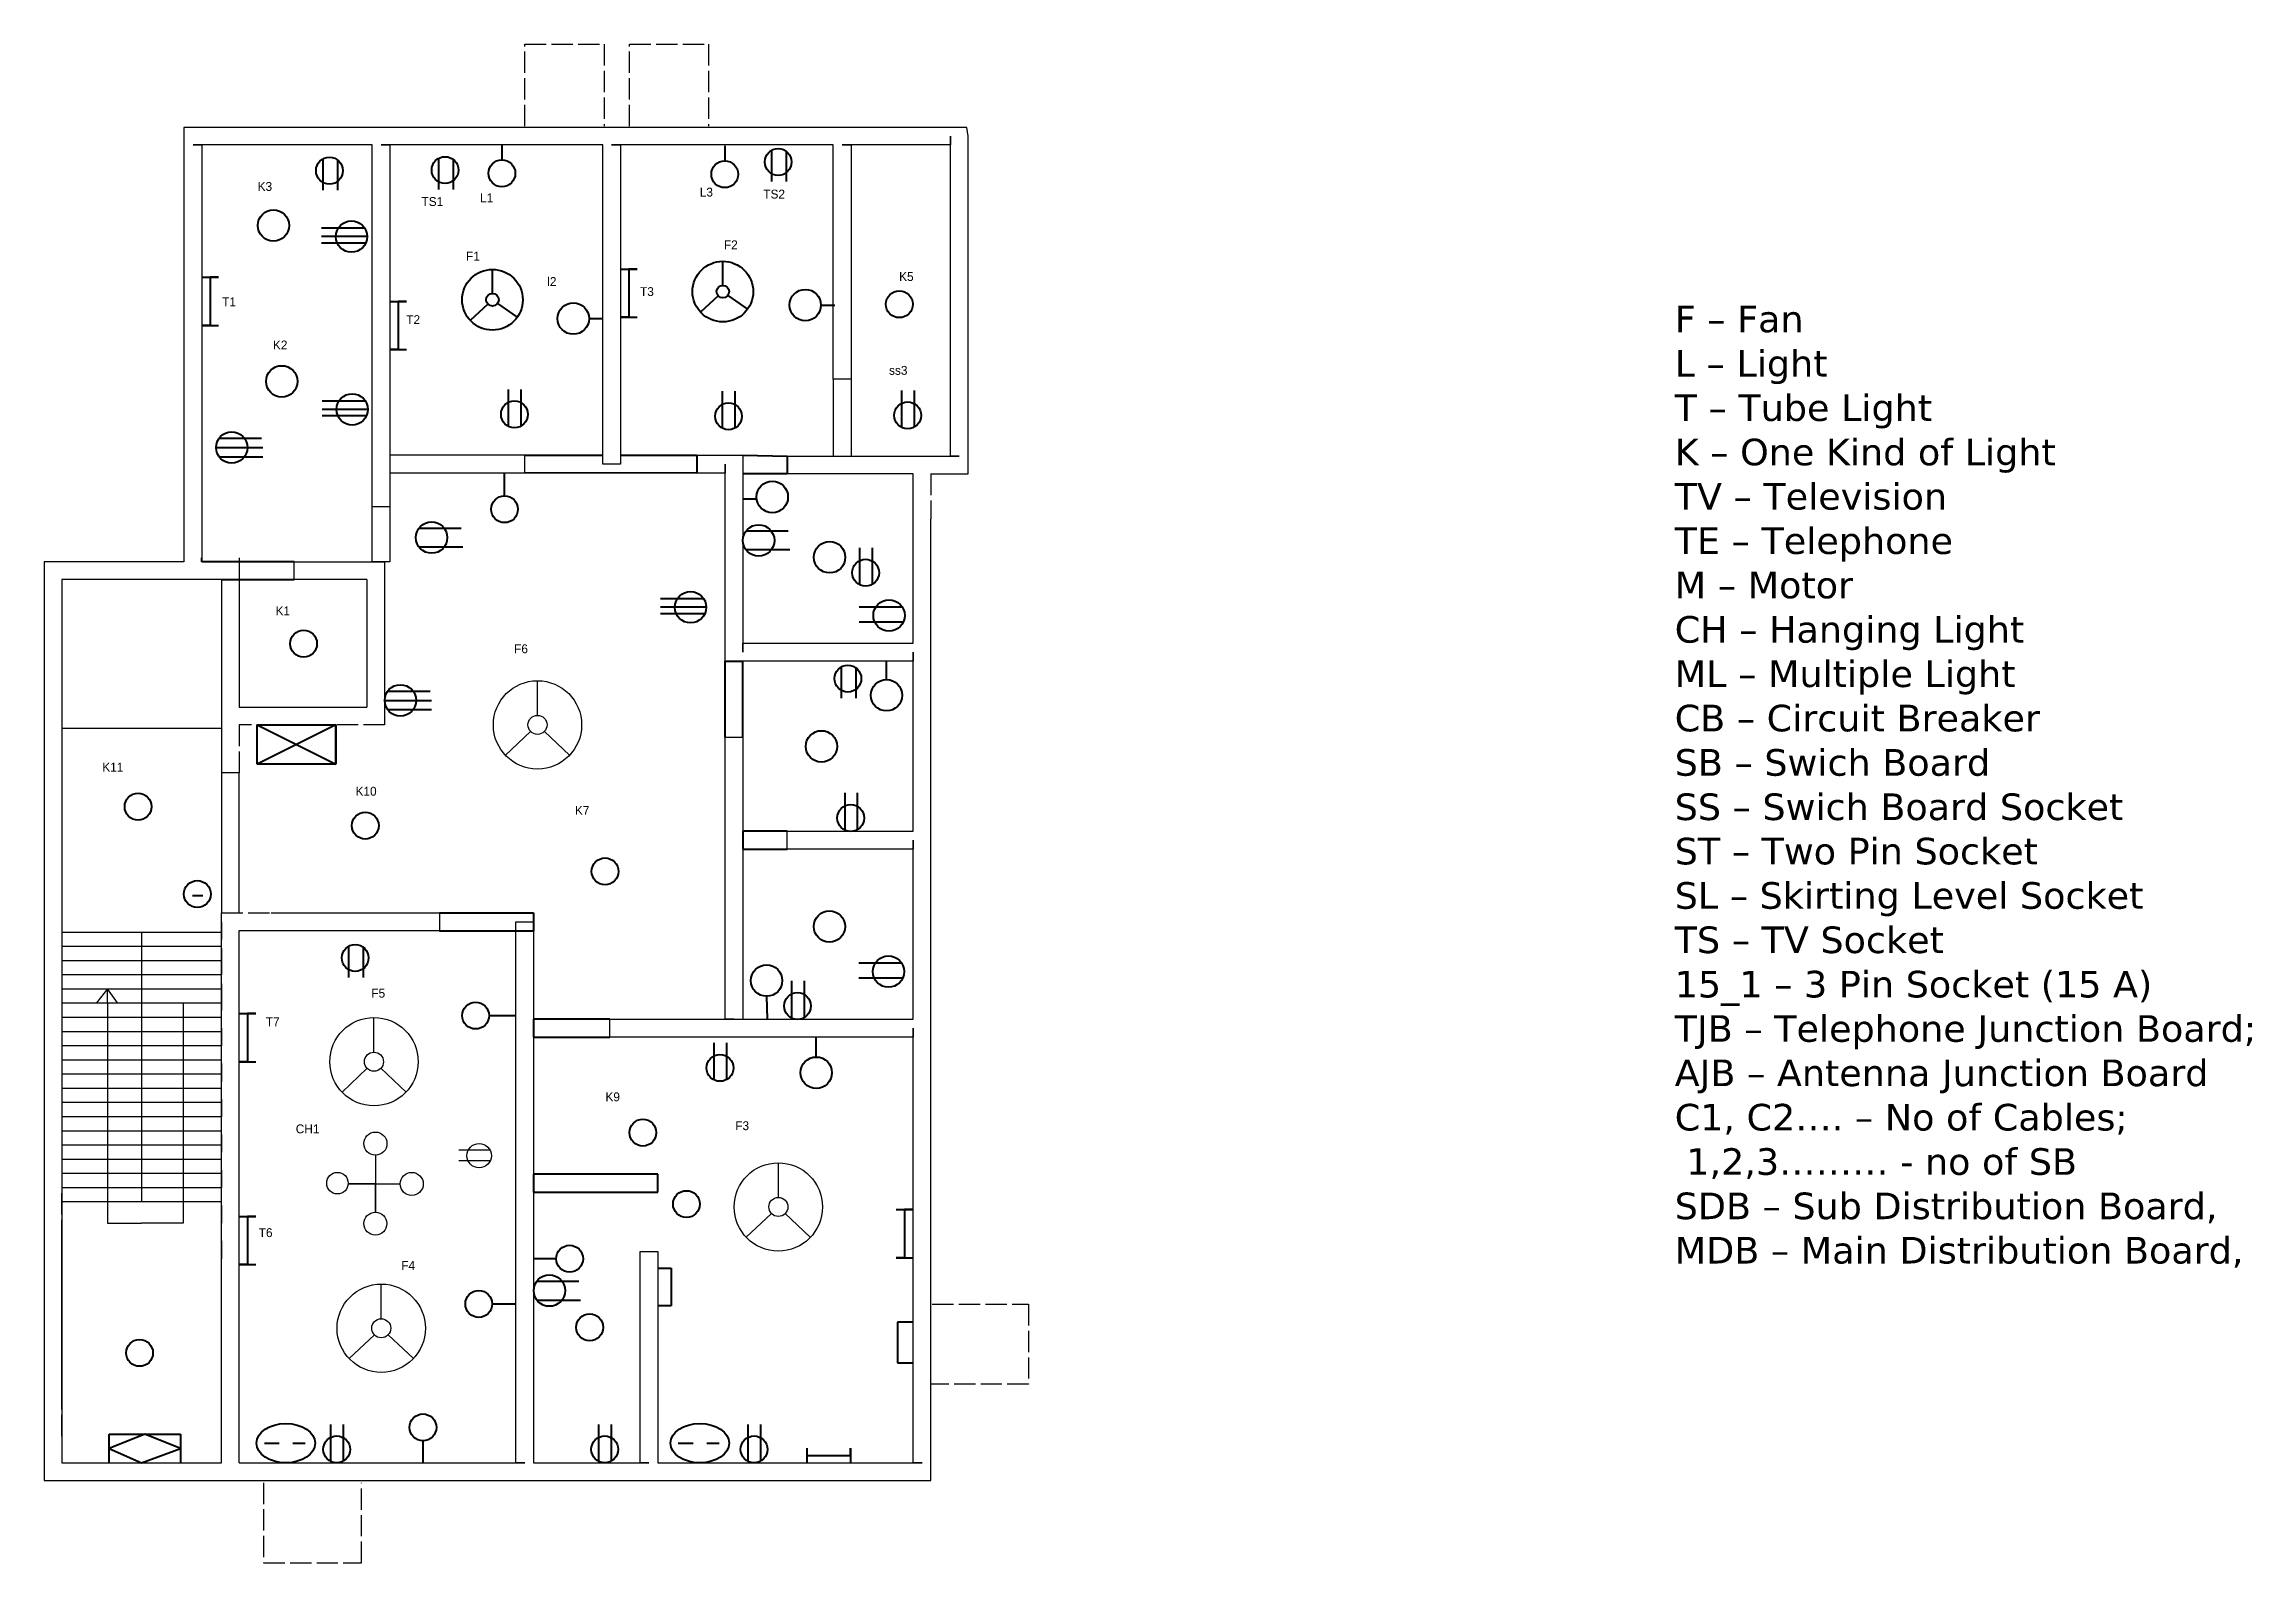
# Model space of a CAD drawing. Header units: inches. Extents: x -19 to 1226, y -1 to 855.
import ezdxf

# ---------------------------------------------------------------- set-up
doc = ezdxf.new("R2010")
doc.units = ezdxf.units.IN
doc.header["$MEASUREMENT"] = 0
doc.linetypes.add('ACAD_ISO02W100', pattern=[15, 12, -3])
doc.layers.add('Layer1', color=7, linetype='ACAD_ISO02W100')
doc.layers.add('Layer2', color=7, linetype='Continuous', lineweight=40)

msp = doc.modelspace()

# ---------------------------------------------------------------- linework, layer by layer
at = {"linetype": 'ACAD_ISO02W100'}
for p, q in [((252.4, 809.1), (252.4, 855.3)), ((252.4, 855.3), (297, 855.3)), ((297, 855.3), (297, 809.1)), ((311.4, 809.1), (311.4, 855.3)), ((311.4, 855.3), (356, 855.3)), ((356, 855.3), (356, 809.1)), ((482.1, 144.9), (536.4, 144.9)), ((536.4, 144.9), (536.4, 99.7)), ((536.4, 99.7), (481.1, 99.7)), ((105, 44.2), (105, -1)), ((160.3, -1), (160.3, 44.2)), ((105, -1), (160.3, -1))]:
    msp.add_line(p, q, dxfattribs=at)
for p, q in [((-8.7, 354.7), (81.3, 354.7)), ((36.3, 354.7), (36.3, 202.7)), ((-8.7, 346.7), (81.3, 346.7)), ((-8.7, 338.7), (81.3, 338.7)), ((-8.7, 330.7), (81.3, 330.7)), ((-8.7, 322.7), (81.3, 322.7)), ((-8.7, 314.7), (81.3, 314.7)), ((10.7, 315), (10.7, 315)), ((17, 322.7), (10.9, 314.7)), ((17, 314.7), (17, 322.7)), ((22.7, 314.7), (17, 322.7)), ((17, 314.7), (17, 190.5)), ((17, 314.7), (22.7, 314.7)), ((59.7, 314.7), (59.7, 190.5)), ((-8.7, 306.7), (81.3, 306.7)), ((-8.7, 298.7), (81.3, 298.7)), ((-8.7, 290.7), (81.3, 290.7)), ((-8.7, 282.7), (81.3, 282.7)), ((-8.7, 274.7), (81.3, 274.7)), ((-8.7, 266.7), (81.3, 266.7)), ((-8.7, 258.7), (81.3, 258.7)), ((-8.7, 250.7), (81.3, 250.7)), ((-8.7, 242.7), (81.3, 242.7)), ((-8.7, 234.7), (81.3, 234.7)), ((-8.7, 226.7), (81.3, 226.7)), ((-8.7, 218.7), (81.3, 218.7)), ((-8.7, 210.7), (81.3, 210.7)), ((-8.7, 202.7), (81.3, 202.7)), ((17, 190.5), (36.3, 190.5)), ((59.7, 190.5), (36.3, 190.5))]:
    msp.add_line(p, q)
at = {"layer": 'Defpoints'}
for p, q in [((426.3, 666.5), (426.3, 623)), ((252.3, 623.6), (176.3, 623.6)), ((176.3, 623.6), (176.3, 613.6)), ((252.3, 618.6), (252.3, 623.6)), ((426.3, 623), (437.1, 623)), ((176.3, 613.6), (252.3, 613.6)), ((252.3, 613.6), (252.3, 618.6)), ((301.3, 618.5), (300.3, 618.5)), ((166.3, 563.5), (166.3, 594.5)), ((176.3, 594.5), (176.3, 563.5)), ((176.3, 563.5), (166.3, 563.5)), ((259.5, 476.8), (259.5, 496.3)), ((255.6, 467.8), (241.4, 454.4)), ((241.4, 454.4), (255.6, 467.8)), ((263.4, 467.8), (277.6, 454.4)), ((81.3, 444.5), (81.3, 365.5)), ((91.3, 365.5), (91.3, 444.5)), ((81.3, 365.5), (91.3, 365.5)), ((167.3, 286.9), (167.3, 306.4)), ((163.4, 277.9), (149.3, 264.5)), ((149.3, 264.5), (163.4, 277.9)), ((171.2, 277.9), (185.4, 264.5)), ((168.1, 228.9), (168.1, 196.7)), ((232.7, 231.8), (215.1, 231.8)), ((232.9, 225.7), (215.1, 225.7)), ((395.3, 205.1), (395.3, 224.5)), ((168.1, 212.8), (152.7, 212.8)), ((152.7, 212.8), (168.1, 212.8)), ((168.1, 196.7), (168.1, 212.8)), ((168.1, 212.8), (182.1, 212.8)), ((391.4, 196), (377.2, 182.6)), ((377.2, 182.6), (391.4, 196)), ((399.2, 196), (413.3, 182.6)), ((171.4, 136.7), (171.4, 156.1)), ((167.5, 127.6), (153.3, 114.2)), ((153.3, 114.2), (167.5, 127.6)), ((175.3, 127.6), (189.5, 114.2))]:
    msp.add_line(p, q, dxfattribs=at)
at = {"layer": 'Defpoints', "linetype": 'ByBlock'}
msp.add_line((436.3, 666.5), (436.3, 623), dxfattribs=at)
at = {"layer": 'Defpoints'}
for centre, radius in [((259.5, 471.5), 24.9), ((259.5, 471.5), 5.37), ((167.3, 281.6), 24.9), ((167.3, 281.6), 5.37), ((168.1, 235.4), 6.53), ((226.6, 228.6), 6.89), ((395.3, 199.7), 24.9), ((146.7, 213.1), 6.05), ((188.6, 212.7), 6.49), ((395.3, 199.7), 5.37), ((168.1, 190.3), 6.45), ((171.4, 131.3), 24.9), ((171.4, 131.3), 5.37)]:
    msp.add_circle(centre, radius, dxfattribs=at)
at = {"layer": 'Layer1'}
for p, q in [((65.1, 808.4), (60.1, 808.4)), ((65.3, 798.5), (70.3, 798.5)), ((171.3, 798.5), (176.3, 798.5)), ((301.3, 798.5), (306.3, 798.5)), ((431.3, 798.5), (436.3, 798.5)), ((492.3, 803.5), (492.3, 798.5)), ((502.3, 803.5), (501.5, 808.4)), ((436.3, 666.5), (426.3, 666.5)), ((349.3, 613.5), (349.3, 623.5)), ((370.3, 623.5), (375.3, 623.5)), ((400.3, 613), (400.3, 623)), ((497.3, 623), (492.3, 623)), ((306.3, 618.5), (296.3, 618.5)), ((365.3, 618.5), (365.3, 613.5)), ((481.3, 613), (481.3, 587.6)), ((497.3, 613), (502.3, 613)), ((176.3, 594.5), (166.3, 594.5)), ((-13.7, 563.5), (-18.7, 563.5)), ((60.1, 567.9), (60.1, 563.5)), ((122.3, 558.5), (122.3, 563.5)), ((168.3, 563.5), (173.3, 563.5)), ((122.3, 553.5), (122.3, 558.5)), ((375.3, 512.5), (375.3, 517.5)), ((471.3, 512.5), (471.3, 507.5)), ((370.3, 507.5), (365.3, 507.5)), ((173.3, 476.5), (173.3, 471.5)), ((173.3, 471.5), (91.3, 471.5)), ((91.3, 471.5), (91.3, 444.5)), ((365.3, 464.5), (375.3, 464.5)), ((91.3, 444.5), (81.3, 444.5)), ((400.3, 401.5), (400.3, 411.5)), ((471.3, 406.5), (471.3, 401.5)), ((81.3, 360.5), (81.3, 365.5)), ((81.3, 365.5), (109.3, 365.5)), ((204.3, 365.5), (204.3, 355.5)), ((-8.7, 360.5), (-8.7, 355.5)), ((-8.7, 350.5), (-8.7, 345.5)), ((-8.7, 350.5), (-8.7, 340.5)), ((81.3, 360.5), (81.3, 350.5)), ((81.3, 355.5), (81.3, 350.5)), ((247.3, 360.5), (257.3, 360.5)), ((-8.7, 340.5), (-8.7, 335.5)), ((81.3, 345.5), (81.3, 340.5)), ((81.3, 340.5), (81.3, 330.5)), ((-8.7, 330.5), (-8.7, 325.5)), ((-8.7, 330.5), (-8.7, 320.5)), ((81.3, 335.5), (81.3, 330.5)), ((81.3, 325.5), (81.3, 320.5)), ((81.3, 320.5), (81.3, 310.5)), ((-8.7, 310.5), (-8.7, 300.5)), ((81.3, 300.5), (81.3, 290.5)), ((300.3, 295.5), (300.3, 305.5)), ((370.3, 305.5), (365.3, 305.5)), ((370.3, 305.5), (441.3, 305.5)), ((471.3, 300.5), (471.3, 295.5)), ((-8.7, 290.5), (-8.7, 280.5)), ((81.3, 280.5), (81.3, 270.5)), ((-8.7, 270.5), (-8.7, 260.5)), ((-8.7, 250.5), (-8.7, 240.5)), ((81.3, 260.5), (81.3, 250.5)), ((81.3, 240.5), (81.3, 230.5)), ((-8.7, 230.5), (-8.7, 220.5)), ((81.3, 220.5), (81.3, 210.5)), ((-8.7, 210.5), (-8.7, 90.5)), ((-8.7, 90.5), (-8.7, 210.5)), ((-8.7, 210.5), (-8.7, 200.5)), ((81.3, 200.5), (81.3, 190.5)), ((-8.7, 190.5), (-8.7, 70.5)), ((-8.7, 70.5), (-8.7, 190.5)), ((-8.7, 190.5), (-8.7, 180.5)), ((81.3, 180.5), (81.3, 170.5)), ((317.3, 174.5), (327.3, 174.5)), ((-18.7, 50.5), (-18.7, 45.5)), ((252.3, 55.5), (247.3, 55.5)), ((322.3, 55.5), (317.3, 55.5)), ((476.3, 55.5), (471.3, 55.5)), ((476.3, 45.5), (481.3, 45.5))]:
    msp.add_line(p, q, dxfattribs=at)
at = {"layer": 'Layer1', "linetype": 'ByBlock'}
for p, q in [((60.1, 808.4), (60.1, 567.9)), ((501.5, 808.4), (65.1, 808.4)), ((296.3, 798.5), (171.3, 798.5)), ((502.3, 613), (502.3, 803.5)), ((349.3, 623.5), (370.3, 623.5)), ((375.3, 623.5), (375.3, 552.5)), ((400.3, 623), (497.3, 623)), ((365.3, 613.5), (349.3, 613.5)), ((365.3, 507.5), (365.3, 618.5)), ((471.3, 613), (400.3, 613)), ((471.3, 517.5), (471.3, 613)), ((481.3, 613), (497.3, 613)), ((481.3, 45.5), (481.3, 587.6)), ((-18.7, 563.5), (-18.7, 50.5)), ((60.1, 563.5), (-13.7, 563.5)), ((375.3, 552.5), (375.3, 512.5)), ((375.3, 517.5), (471.3, 517.5)), ((471.3, 411.5), (471.3, 512.5)), ((471.3, 507.5), (370.3, 507.5)), ((365.3, 305.5), (365.3, 464.5)), ((375.3, 464.5), (375.3, 305.5)), ((400.3, 411.5), (471.3, 411.5)), ((471.3, 401.5), (400.3, 401.5)), ((471.3, 305.5), (471.3, 406.5)), ((109.3, 365.5), (204.3, 365.5)), ((81.3, 55.5), (81.3, 360.5)), ((91.3, 55.5), (91.3, 355.5)), ((91.3, 355.5), (204.3, 355.5)), ((247.3, 55.5), (247.3, 360.5)), ((257.3, 360.5), (257.3, 55.5)), ((300.3, 305.5), (370.3, 305.5)), ((375.3, 305.5), (471.3, 305.5)), ((471.3, 55.5), (471.3, 300.5)), ((471.3, 295.5), (300.3, 295.5)), ((317.3, 55.5), (317.3, 174.5)), ((327.3, 174.5), (327.3, 55.5)), ((-8.7, 55.5), (81.3, 55.5)), ((91.3, 55.5), (252.3, 55.5)), ((257.3, 55.5), (322.3, 55.5)), ((327.3, 55.5), (476.3, 55.5)), ((-18.7, 45.5), (476.3, 45.5))]:
    msp.add_line(p, q, dxfattribs=at)
at = {"layer": 'Layer1', "linetype": 'Continuous'}
for p, q in [((166.3, 798.5), (65.3, 798.5)), ((70.3, 798.5), (70.3, 565.7)), ((166.3, 594.5), (166.3, 798.5)), ((176.3, 798.5), (176.3, 594.5)), ((296.3, 618.5), (296.3, 798.5)), ((426.3, 798.5), (301.3, 798.5)), ((306.3, 798.5), (306.3, 618.5)), ((426.3, 666.5), (426.3, 798.5)), ((492.3, 798.5), (431.3, 798.5)), ((436.3, 798.5), (436.3, 666.5)), ((492.3, 623), (492.3, 803.5)), ((91.3, 565.7), (91.3, 481.5)), ((122.3, 563.5), (168.3, 563.5)), ((173.3, 563.5), (173.3, 476.5)), ((81.3, 553.5), (-8.7, 553.5)), ((-8.7, 553.5), (-8.7, 55.5)), ((81.3, 553.5), (81.3, 444.5)), ((163.3, 553.5), (122.3, 553.5)), ((163.3, 553.5), (163.3, 481.5)), ((91.3, 481.5), (163.3, 481.5)), ((81.3, 469.4), (-8.7, 469.4))]:
    msp.add_line(p, q, dxfattribs=at)
at = {"layer": 'Layer2', "linetype": 'Continuous'}
msp.add_line((239.4, 798.5), (239.4, 790.1), dxfattribs=at)
at = {"layer": 'Layer2'}
for p, q in [((365.1, 798), (365.1, 789.6)), ((138.5, 790.6), (138.5, 773)), ((146.7, 790.1), (146.7, 773)), ((203.6, 790.9), (203.6, 773.3)), ((211.9, 790.4), (211.9, 773.3)), ((391.4, 795.5), (391.4, 777.9)), ((399.7, 795), (399.7, 777.9)), ((162.1, 751.5), (137.7, 751.5)), ((163.4, 746.8), (137.7, 746.8)), ((162.6, 743.1), (137.7, 743.1)), ((70.3, 723.9), (79.7, 723.9)), ((79.7, 723.9), (75, 723.9)), ((75, 723.9), (75, 696.7)), ((234.1, 714.7), (234.1, 728.3)), ((306.3, 728.5), (315.7, 728.5)), ((315.7, 728.5), (311, 728.5)), ((311, 728.5), (311, 701.3)), ((364, 719.3), (364, 732.9)), ((176.3, 710.3), (185.7, 710.3)), ((185.7, 710.3), (181, 710.3)), ((181, 710.3), (181, 683.1)), ((361.4, 713.4), (351.4, 704.2)), ((366.9, 713.7), (378, 705.9)), ((231.5, 708.8), (221.5, 699.6)), ((237, 709.1), (248.1, 701.3)), ((288.6, 700.6), (296.3, 700.6)), ((311, 701.3), (306.3, 701.3)), ((306.3, 701.3), (315.7, 701.3)), ((419.3, 708.2), (427.1, 708.2)), ((75, 696.7), (70.3, 696.7)), ((70.3, 696.7), (79.7, 696.7)), ((181, 683.1), (176.3, 683.1)), ((176.3, 683.1), (185.7, 683.1)), ((243.2, 639.8), (243.2, 660.7)), ((250.3, 640.1), (250.3, 660.7)), ((464.9, 639.1), (464.9, 660.1)), ((472, 639.5), (472, 660.1)), ((162.5, 654.1), (138.1, 654.1)), ((163.8, 649.4), (138.1, 649.4)), ((363.9, 638.6), (363.9, 659.6)), ((371, 638.9), (371, 659.6)), ((163, 645.7), (138.1, 645.7)), ((78.2, 627.9), (104.6, 627.9)), ((79.9, 622.7), (104.6, 622.7)), ((80, 633.2), (103.8, 633.2)), ((252.3, 623.6), (296.3, 623.5)), ((306.3, 623.5), (349.3, 623.5)), ((349.3, 623.5), (349.3, 613.5)), ((400.3, 623), (400.3, 613)), ((240.9, 600.7), (240.9, 613.6)), ((349.3, 613.5), (252.3, 613.6)), ((400.3, 613), (375.3, 613)), ((375.3, 599), (383.1, 599)), ((192.8, 582.4), (216.5, 582.4)), ((377.1, 580.9), (400.9, 580.9)), ((70.3, 563.5), (70.3, 565.7)), ((122.3, 563.5), (70.3, 563.5)), ((192.7, 571.9), (217.4, 571.9)), ((377, 570.3), (401.7, 570.3)), ((441.2, 550.4), (441.2, 571.4)), ((448.3, 550.7), (448.3, 571.4)), ((81.3, 553.5), (122.3, 553.5)), ((353.3, 542.5), (328.9, 542.5)), ((354.6, 537.8), (328.9, 537.8)), ((465.2, 537.9), (440.8, 537.9)), ((353.8, 534.1), (328.9, 534.1)), ((465.7, 529.5), (440.8, 529.5)), ((365.3, 464.5), (365.3, 507.5)), ((365.3, 507.5), (375.1, 507.5)), ((375.1, 507.5), (375.1, 464.5)), ((430.7, 504.2), (430.7, 486.6)), ((439, 503.7), (439, 486.6)), ((456.3, 497.1), (456.3, 507.5)), ((175.1, 490.6), (198.9, 490.6)), ((173.3, 485.3), (199.7, 485.3)), ((175, 480.1), (199.7, 480.1)), ((101.5, 471.5), (145.7, 471.5)), ((101.5, 449.3), (101.5, 471.5)), ((101.5, 471.5), (145.7, 449.3)), ((145.7, 471.5), (101.5, 449.3)), ((145.7, 471.5), (145.7, 449.3)), ((145.7, 449.3), (145.7, 471.5)), ((145.7, 449.3), (101.5, 449.3)), ((432.9, 412.2), (432.9, 433.1)), ((440, 412.5), (440, 433.1)), ((400.3, 411.5), (375.3, 411.5)), ((375.3, 411.5), (375.3, 401.5)), ((375.3, 401.5), (400.3, 401.5)), ((65, 375.3), (70.8, 375.3)), ((204.3, 365.5), (257.3, 365.5)), ((257.3, 365.5), (257.3, 355.2)), ((257.3, 355.2), (204.3, 355.2)), ((152.9, 346.7), (152.9, 329.1)), ((161.2, 346.2), (161.2, 329.1)), ((464.9, 337.1), (440.6, 337.1)), ((402.9, 306.2), (402.9, 327.1)), ((410, 306.5), (410, 327.1)), ((465.5, 328.7), (440.6, 328.7)), ((389.1, 305.5), (388.9, 318.5)), ((91.3, 308.8), (100.7, 308.8)), ((100.7, 308.8), (96, 308.8)), ((96, 308.8), (96, 281.6)), ((232.1, 307.6), (247.3, 307.6)), ((300.3, 305.5), (257.3, 305.5)), ((257.3, 305.5), (257.3, 295.5)), ((257.3, 295.5), (300.3, 295.5)), ((359.1, 271.2), (359.1, 292.2)), ((366.2, 271.6), (366.2, 292.2)), ((416.7, 284.3), (416.7, 295.5)), ((96, 281.6), (91.3, 281.6)), ((91.3, 281.6), (100.7, 281.6)), ((327.3, 218.1), (257.3, 218.1)), ((257.3, 218.1), (257.3, 208)), ((327.3, 208), (327.3, 218.1)), ((257.3, 208), (327.3, 208)), ((91.3, 194.4), (100.7, 194.4)), ((100.7, 194.4), (96, 194.4)), ((96, 194.4), (96, 167.2)), ((461.8, 198.2), (471.2, 198.2)), ((471.2, 198.2), (466.5, 198.2)), ((466.5, 198.2), (466.5, 171)), ((96, 167.2), (91.3, 167.2)), ((91.3, 167.2), (100.7, 167.2)), ((270, 170.5), (257.3, 170.5)), ((327.3, 165.1), (334.8, 165.1)), ((334.8, 165.1), (334.8, 144)), ((466.5, 171), (461.8, 171)), ((461.8, 171), (471.2, 171)), ((259.1, 157.8), (282.9, 157.8)), ((234, 145), (247.3, 145)), ((259, 147.2), (283.7, 147.2)), ((334.8, 144), (327.3, 144)), ((471.3, 134.7), (462.4, 134.7)), ((462.4, 134.7), (462.4, 111.8)), ((462.4, 111.8), (471.3, 111.8)), ((143, 56.2), (143, 77.1)), ((150.1, 56.5), (150.1, 77.1)), ((294.1, 56.2), (294.1, 77.1)), ((301.3, 56.5), (301.3, 77.1)), ((378.3, 56.2), (378.3, 77.1)), ((385.4, 56.5), (385.4, 77.1)), ((18, 55.5), (18, 71.5)), ((18, 71.5), (58.2, 71.5)), ((38.1, 71.5), (18, 63.5)), ((18, 63.5), (36.3, 55.5)), ((36.3, 55.5), (58.2, 63.5)), ((58.2, 63.5), (38.1, 71.5)), ((58.2, 71.5), (58.2, 55.5)), ((105.5, 66.5), (113.9, 66.5)), ((121.5, 66.5), (128.5, 66.5)), ((194.9, 67.9), (194.9, 55.5)), ((338.9, 66.5), (347.3, 66.5)), ((354.9, 66.5), (361.9, 66.5)), ((411.5, 55.5), (411.5, 63.7)), ((436, 59.6), (436, 63.7)), ((436, 63.7), (436, 55.5)), ((411.5, 59.6), (436, 59.6))]:
    msp.add_line(p, q, dxfattribs=at)
at = {"layer": 'Layer2', "linetype": 'ByBlock'}
msp.add_line((375.3, 623.5), (400.3, 623), dxfattribs=at)
at = {"layer": 'Layer2'}
for centre, radius in [((142.2, 784), 7.57), ((207.4, 784.3), 7.57), ((239.4, 782.5), 7.57), ((365.1, 782), 7.57), ((395.2, 788.9), 7.57), ((110.6, 753.1), 8.84), ((154.6, 746.8), 8.84), ((234.1, 711.2), 17.1), ((364, 715.8), 17.1), ((234.1, 711.2), 3.54), ((364, 715.8), 3.54), ((410.5, 708.2), 8.84), ((463.5, 708.7), 7.57), ((279.7, 700.6), 8.84), ((115.3, 665.2), 8.84), ((155, 649.4), 8.84), ((246.5, 646.6), 7.57), ((367.2, 645.5), 7.57), ((468.2, 646), 7.57), ((87.1, 627.9), 8.84), ((240.9, 593.1), 7.57), ((391.9, 600), 8.84), ((199.8, 577.1), 8.84), ((384.2, 575.5), 8.84), ((424.2, 566), 8.84), ((444.5, 557.3), 7.57), ((345.8, 537.8), 8.84), ((457.7, 533.2), 8.84), ((127.6, 517.3), 7.57), ((434.5, 497.6), 7.57), ((182.2, 485.3), 8.84), ((456.3, 488.2), 8.84), ((419.6, 459.4), 8.84), ((34.3, 425.4), 7.57), ((436.1, 419), 7.57), ((162.4, 414.7), 7.57), ((297.6, 388.9), 7.57), ((67.7, 376.1), 7.57), ((424.1, 357.8), 8.84), ((156.7, 340.1), 7.57), ((388.7, 327.3), 8.84), ((457.4, 332.4), 8.84), ((224.6, 307.6), 7.57), ((406.1, 313), 7.57), ((362.4, 278.1), 7.57), ((416.7, 275.4), 8.84), ((318.9, 241.6), 7.57), ((343.5, 201.3), 7.57), ((277.6, 170.5), 7.57), ((226.4, 145), 7.57), ((266.2, 152.5), 8.84), ((288.9, 131.8), 7.57), ((35.1, 117.4), 7.57), ((194.9, 75.4), 7.57), ((297.4, 63), 7.57), ((381.6, 63), 7.57)]:
    msp.add_circle(centre, radius, dxfattribs=at)
at = {"layer": 'Layer2', "linetype": 'ByBlock'}
msp.add_circle((146.3, 63), 7.57, dxfattribs=at)
at = {"layer": 'Layer2'}
for centre in [(117.6, 66.5), (351, 66.5)]:
    msp.add_ellipse(centre, major_axis=(16.5, 0), ratio=0.671945, dxfattribs=at)

# ---------------------------------------------------------------- texts
at = {"char_height": 5, "attachment_point": 1}
for s, insert, width in [('K3', (101.7, 777.6), 16.473), ('L3', (351, 774.4), 29.365), ('TS2', (386.8, 773.3), 22.919), ('TS1', (194.1, 769.1), 20.77), ('L1', (227.1, 771.2), 22.919), ('F1', (219.2, 738.3), 25.784), ('F2', (364.6, 744.7), 28.648), ('l2', (265, 724), 20.77), ('K5', (463.4, 726.8), 17.905), ('T1', (81.7, 712.5), 15.757), ('T3', (317.3, 718.3), 16.473), ('T2', (185.5, 702.5), 13.608), ('K2', (110.3, 688.2), 19.338), ('ss3', (457.7, 673.9), 14.333), ('K1', (111.8, 538.3), 21.486), ('F6', (246.3, 516.9), 28.007), ('K11', (14.1, 450.2), 21.683), ('K10', (156.9, 436.6), 22.586), ('K7', (280.6, 425.8), 27.103), ('F5', (165.8, 322.7), 18.501), ('T7', (106.3, 306.6), 16.088), ('K9', (297.8, 264.3), 28.007), ('CH1', (123.2, 246.2), 24.936), ('F3', (371, 248), 22.586), ('T6', (102.3, 187.7), 15.283), ('F4', (182.7, 169.2), 24.132)]:
    msp.add_mtext(s, dxfattribs=dict(at, insert=insert, width=width))
at = {"insert": (900.7, 707.9), "char_height": 15, "attachment_point": 1}
msp.add_mtext('{\\fVerdana|b0|i0|c0|p34;F – Fan  \\PL – Light  \\PT – Tube Light  \\PK – One Kind of Light   \\PTV – Television  \\PTE – Telephone  \\PM – Motor  \\PCH – Hanging Light   \\PML – Multiple Light  \\PCB – Circuit Breaker  \\PSB – Swich Board  \\PSS – Swich Board Socket  \\PST – Two Pin Socket  \\PSL – Skirting Level Socket  \\PTS – TV Socket  \\P15_1 – 3 Pin Socket (15 A)  \\PTJB – Telephone Junction Board;   \\PAJB – Antenna Junction Board  \\PC1, C2…. – No of Cables;      \\P 1,2,3……… - no of SB  \\PSDB – Sub Distribution Board,  \\PMDB – Main Distribution Board,    }', dxfattribs=at)

doc.saveas('drawing.dxf')
